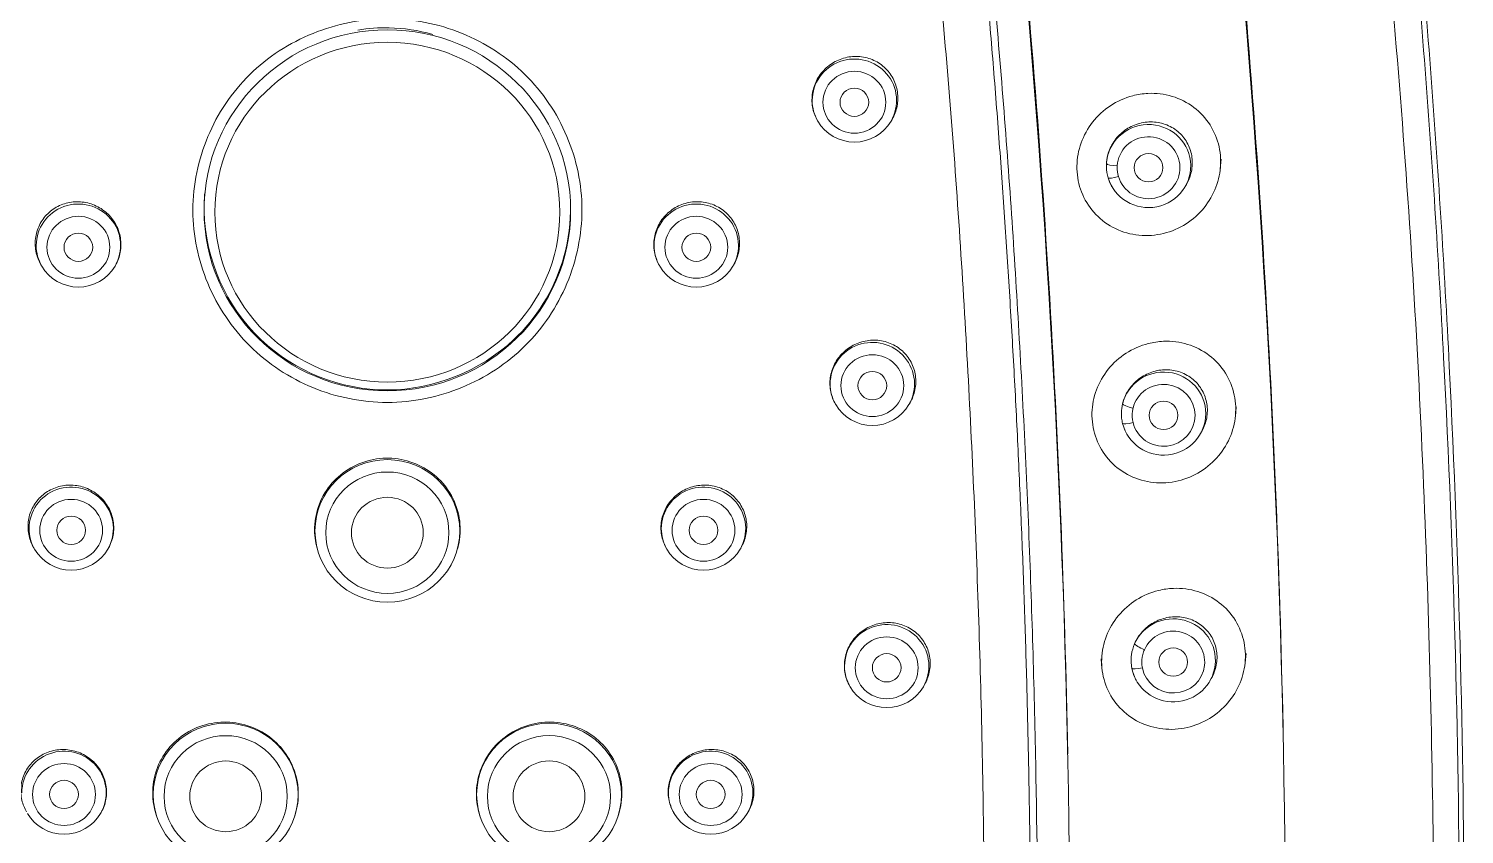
# Model space of a CAD drawing. Extents: x 0 to 3160, y 0 to 2315.
# Drawn here: x 1135.3 to 1175.26, y 1183.93 to 1206.36 of the extents above; entities that cross this region are included whole.
import ezdxf

# ---------------------------------------------------------------- set-up
doc = ezdxf.new("R2010")
doc.units = 0
doc.header["$LTSCALE"] = 10
doc.header["$MEASUREMENT"] = 0
doc.layers.add('1', color=7, linetype='CONTINUOUS')

msp = doc.modelspace()

# ---------------------------------------------------------------- linework, layer by layer
at = {"layer": '1', "color": 7, "linetype": 'Continuous', "lineweight": 18}
for p, q in [((1157.259, 1203.796), (1157.266, 1203.784)), ((1159.305, 1203.784), (1159.332, 1203.831)), ((1168.47, 1202.457), (1168.497, 1202.723)), ((1167.491, 1201.961), (1167.526, 1202.02)), ((1135.643, 1199.787), (1135.666, 1199.747)), ((1137.705, 1199.747), (1137.714, 1199.764)), ((1152.856, 1199.764), (1152.866, 1199.747)), ((1154.905, 1199.747), (1154.928, 1199.787)), ((1157.759, 1195.907), (1157.766, 1195.894)), ((1159.805, 1195.894), (1159.833, 1195.943)), ((1168.89, 1195.566), (1168.916, 1195.833)), ((1167.91, 1195.068), (1167.946, 1195.13)), ((1135.441, 1191.909), (1135.466, 1191.867)), ((1137.505, 1191.867), (1137.515, 1191.885)), ((1143.35, 1191.822), (1143.361, 1191.787)), ((1147.209, 1191.787), (1147.22, 1191.822)), ((1153.055, 1191.886), (1153.066, 1191.867)), ((1155.105, 1191.867), (1155.129, 1191.909)), ((1165.15, 1188.812), (1165.177, 1188.549)), ((1169.159, 1188.699), (1169.186, 1188.966)), ((1158.158, 1188.053), (1158.166, 1188.039)), ((1160.205, 1188.039), (1160.235, 1188.091)), ((1168.179, 1188.199), (1168.217, 1188.263)), ((1137.305, 1184.513), (1137.316, 1184.533)), ((1138.845, 1184.499), (1138.861, 1184.447)), ((1142.709, 1184.447), (1142.717, 1184.471)), ((1147.854, 1184.472), (1147.861, 1184.447)), ((1151.709, 1184.447), (1151.726, 1184.499)), ((1153.254, 1184.533), (1153.266, 1184.513)), ((1155.305, 1184.513), (1155.331, 1184.558))]:
    msp.add_line(p, q, dxfattribs=at)
for centre, major_axis in [((1145.285, 1201.301), (-5.102, 0)), ((1145.285, 1201.249), (4.802, 0)), ((1158.285, 1204.31), (-0.4, 0)), ((1166.472, 1202.487), (-0.4, 0)), ((1136.685, 1200.273), (0.4, 0)), ((1153.885, 1200.273), (-0.4, 0)), ((1158.785, 1196.42), (-0.4, 0)), ((1166.891, 1195.594), (-0.4, 0)), ((1145.285, 1192.376), (-2.015, 0)), ((1145.285, 1192.327), (1, 0)), ((1136.485, 1192.393), (0.4, 0)), ((1154.085, 1192.393), (-0.4, 0)), ((1159.185, 1188.565), (-0.4, 0)), ((1167.16, 1188.725), (-0.4, 0)), ((1140.785, 1185.037), (-2.015, 0)), ((1149.785, 1185.037), (-2.015, 0)), ((1140.785, 1184.987), (1, 0)), ((1149.785, 1184.988), (1, 0)), ((1136.285, 1185.039), (0.4, 0)), ((1154.285, 1185.039), (-0.4, 0))]:
    msp.add_ellipse(centre, major_axis=major_axis, ratio=0.984808, dxfattribs=at)
at = {"layer": '1', "color": 7, "linetype": 'Continuous', "lineweight": 13}
for centre, major_axis, start_param, end_param in [((1158.285, 1204.358), (-1.174, 0), 2.622445, 6.283185), ((1158.285, 1204.358), (-1.174, 0), 0, 0.519148), ((1166.472, 1202.487), (-0.875, 0), 0.28726, 6.225401), ((1136.685, 1200.321), (-1.174, 0), 2.622445, 6.283185), ((1153.885, 1200.321), (-1.174, 0), 2.622445, 6.283185), ((1136.685, 1200.321), (-1.174, 0), 0, 0.519148), ((1153.885, 1200.321), (-1.174, 0), 0, 0.519148), ((1158.785, 1196.468), (-1.174, 0), 2.622445, 6.283185), ((1158.785, 1196.468), (-1.174, 0), 0, 0.519148), ((1166.891, 1195.594), (0.875, 0), 3.378725, 9.189247), ((1136.485, 1192.44), (-1.174, 0), 2.622445, 6.283185), ((1154.085, 1192.44), (-1.174, 0), 2.622445, 6.283185), ((1136.485, 1192.44), (-1.174, 0), 0, 0.519148), ((1154.085, 1192.44), (-1.174, 0), 0, 0.519148), ((1159.185, 1188.612), (-1.174, 0), 2.622445, 6.283185), ((1167.16, 1188.725), (0.875, 0), 3.333693, 9.013925), ((1159.185, 1188.612), (-1.174, 0), 0, 0.519148), ((1136.285, 1185.087), (-1.174, 0), 2.622445, 6.283185), ((1154.285, 1185.087), (-1.174, 0), 2.622445, 6.283185), ((1154.285, 1185.087), (-1.174, 0), 0, 0.519148)]:
    msp.add_ellipse(centre, major_axis=major_axis, ratio=0.984808, start_param=start_param, end_param=end_param, dxfattribs=at)
for centre, major_axis in [((1158.285, 1204.31), (0.875, 0)), ((1136.685, 1200.273), (0.875, 0)), ((1153.885, 1200.273), (0.875, 0)), ((1158.785, 1196.42), (0.875, 0)), ((1145.285, 1192.327), (1.715, 0)), ((1136.485, 1192.393), (0.875, 0)), ((1154.085, 1192.393), (0.875, 0)), ((1159.185, 1188.565), (0.875, 0)), ((1140.785, 1184.987), (1.715, 0)), ((1149.785, 1184.988), (1.715, 0)), ((1136.285, 1185.039), (0.875, 0)), ((1154.285, 1185.039), (0.875, 0))]:
    msp.add_ellipse(centre, major_axis=major_axis, ratio=0.984808, dxfattribs=at)
at = {"layer": '1', "color": 7, "linetype": 'Continuous', "lineweight": 18}
for centre, major_axis, ratio, start_param, end_param in [((1158.285, 1204.358), (-1.174, 0), 0.984808, 0.519148, 1.570797), ((1158.285, 1204.358), (1.174, 0), 0.984808, -1.570796, -0.519148), ((1166.472, 1202.534), (-1.174, 0), 0.984808, 0.28726, 6.225401), ((1165.598, 1202.589), (-0.299, 0.018), 0.173358, 0.097449, 1.580979), ((1165.633, 1202.295), (0.287, 0.086), 0.166533, 3.178943, 4.662473), ((1136.685, 1200.321), (-1.174, 0), 0.984808, 0.519148, 1.570797), ((1136.685, 1200.321), (1.174, 0), 0.984808, -1.570796, -0.519148), ((1153.885, 1200.321), (-1.174, 0), 0.984808, 0.519148, 1.570797), ((1153.885, 1200.321), (1.174, 0), 0.984808, -1.570796, -0.519148), ((1166.891, 1195.642), (-1.174, 0), 0.984808, 0.237133, 6.047654), ((1158.785, 1196.468), (-1.174, 0), 0.984808, 0.519148, 1.570797), ((1158.785, 1196.468), (1.174, 0), 0.984808, -1.570796, -0.519148), ((1166.04, 1195.847), (-0.291, 0.071), 0.168854, 0.128391, 1.611921), ((1166.041, 1195.444), (0.291, 0.072), 0.168789, 3.187461, 4.670991), ((1136.485, 1192.44), (-1.174, 0), 0.984808, 0.519148, 1.570797), ((1136.485, 1192.44), (1.174, 0), 0.984808, -1.570796, -0.519148), ((1154.085, 1192.44), (-1.174, 0), 0.984808, 0.519148, 1.570797), ((1154.085, 1192.44), (1.174, 0), 0.984808, -1.570796, -0.519148), ((1167.16, 1188.772), (-1.174, 0), 0.984808, 0.192101, 5.872333), ((1166.358, 1189.121), (-0.274, 0.121), 0.159197, 0.157574, 1.641104), ((1166.301, 1188.612), (0.294, 0.058), 0.170454, 3.195207, 4.678737), ((1159.185, 1188.612), (-1.174, 0), 0.984808, 0.519148, 1.570797), ((1159.185, 1188.612), (1.174, 0), 0.984808, -1.570796, -0.519148), ((1136.285, 1185.087), (-1.174, 0), 0.984808, 0.519148, 1.570797), ((1136.285, 1185.087), (1.174, 0), 0.984808, -1.570796, -0.519148), ((1154.285, 1185.087), (-1.174, 0), 0.984808, 0.519148, 1.570797), ((1154.285, 1185.087), (1.174, 0), 0.984808, -1.570796, -0.519148)]:
    msp.add_ellipse(centre, major_axis=major_axis, ratio=ratio, start_param=start_param, end_param=end_param, dxfattribs=at)
for points, knots in [([(1173.608, 1148.562), (1173.884, 1151.244), (1174.125, 1153.903), (1174.54, 1159.264), (1174.712, 1161.956), (1175.125, 1170.062), (1175.261, 1175.512), (1175.251, 1186.467), (1175.105, 1191.964), (1174.674, 1200.236), (1174.495, 1202.999), (1174.066, 1208.533), (1173.816, 1211.31), (1173.531, 1214.074)], [0, 0, 0, 0, 0.125, 0.125, 0.25, 0.25, 0.5, 0.5, 0.75, 0.75, 0.875, 0.875, 1, 1, 1, 1]), ([(1139.87, 1201.29), (1139.87, 1201.297), (1139.869, 1202.003), (1140.164, 1203.403), (1141.352, 1205.185), (1143.165, 1206.349), (1145.285, 1206.782), (1147.406, 1206.352), (1149.214, 1205.187), (1150.408, 1203.411), (1150.7, 1202.017), (1150.701, 1201.319)], [0, 0, 0, 0, 0.001364, 0.126139, 0.250842, 0.375845, 0.50098, 0.625676, 0.750502, 0.875212, 1, 1, 1, 1]), ([(1146.548, 1206.199), (1146.148, 1206.31), (1145.445, 1206.42), (1144.754, 1206.367), (1144.467, 1206.319)], [0, 0, 0, 0, 0.580175, 1, 1, 1, 1]), ([(1157.26, 1203.795), (1157.199, 1203.9), (1157.154, 1204.016), (1157.102, 1204.263), (1157.097, 1204.398), (1157.131, 1204.659), (1157.171, 1204.789), (1157.289, 1205.026), (1157.37, 1205.137), (1157.56, 1205.325), (1157.673, 1205.405), (1157.916, 1205.522), (1158.049, 1205.561), (1158.317, 1205.593), (1158.456, 1205.586), (1158.718, 1205.528), (1158.845, 1205.476), (1159.071, 1205.334), (1159.172, 1205.242), (1159.333, 1205.034), (1159.397, 1204.915), (1159.478, 1204.665), (1159.497, 1204.532), (1159.491, 1204.27), (1159.465, 1204.137), (1159.395, 1203.951), (1159.366, 1203.891), (1159.333, 1203.833)], [0, 0, 0, 0, 0.074033, 0.074033, 0.153721, 0.153721, 0.233436, 0.233436, 0.313566, 0.313566, 0.394343, 0.394343, 0.475759, 0.475759, 0.557551, 0.557551, 0.639266, 0.639266, 0.720441, 0.720441, 0.800825, 0.800825, 0.880541, 0.880541, 0.960037, 0.960037, 1, 1, 1, 1]), ([(1166.456, 1204.556), (1166.684, 1204.567), (1166.916, 1204.539), (1167.347, 1204.408), (1167.554, 1204.303), (1167.91, 1204.034), (1168.065, 1203.866), (1168.302, 1203.494), (1168.388, 1203.286), (1168.481, 1202.86), (1168.492, 1202.637), (1168.44, 1202.205), (1168.378, 1201.991), (1168.189, 1201.594), (1168.061, 1201.408), (1167.753, 1201.085), (1167.569, 1200.946), (1167.168, 1200.734), (1166.946, 1200.659), (1166.495, 1200.588), (1166.26, 1200.591), (1165.813, 1200.675), (1165.594, 1200.757), (1165.209, 1200.988), (1165.035, 1201.138), (1164.759, 1201.483), (1164.65, 1201.681), (1164.51, 1202.095), (1164.476, 1202.316), (1164.482, 1202.752), (1164.522, 1202.973), (1164.67, 1203.386), (1164.78, 1203.584), (1165.055, 1203.934), (1165.224, 1204.089), (1165.6, 1204.337), (1165.813, 1204.432), (1166.17, 1204.527), (1166.314, 1204.549), (1166.456, 1204.556)], [0, 0, 0, 0, 0.055178, 0.055178, 0.110397, 0.110397, 0.164938, 0.164938, 0.218176, 0.218176, 0.270307, 0.270307, 0.322078, 0.322078, 0.374388, 0.374388, 0.427871, 0.427871, 0.48262, 0.48262, 0.538136, 0.538136, 0.593572, 0.593572, 0.648162, 0.648162, 0.701587, 0.701587, 0.754049, 0.754049, 0.806096, 0.806096, 0.85838, 0.85838, 0.911446, 0.911446, 0.965575, 0.965575, 1, 1, 1, 1]), ([(1166.456, 1204.556), (1166.684, 1204.567), (1166.916, 1204.539), (1167.347, 1204.408), (1167.554, 1204.303), (1167.91, 1204.034), (1168.065, 1203.866), (1168.302, 1203.494), (1168.388, 1203.286), (1168.481, 1202.86), (1168.492, 1202.637), (1168.44, 1202.205), (1168.378, 1201.991), (1168.189, 1201.594), (1168.061, 1201.408), (1167.753, 1201.085), (1167.569, 1200.946), (1167.168, 1200.734), (1166.946, 1200.659), (1166.495, 1200.588), (1166.26, 1200.591), (1165.813, 1200.675), (1165.594, 1200.757), (1165.209, 1200.988), (1165.035, 1201.138), (1164.759, 1201.483), (1164.65, 1201.681), (1164.51, 1202.095), (1164.476, 1202.316), (1164.482, 1202.752), (1164.522, 1202.973), (1164.67, 1203.386), (1164.78, 1203.584), (1165.055, 1203.934), (1165.224, 1204.089), (1165.6, 1204.337), (1165.813, 1204.432), (1166.17, 1204.527), (1166.314, 1204.549), (1166.456, 1204.556)], [0, 0, 0, 0, 0.055178, 0.055178, 0.110397, 0.110397, 0.164938, 0.164938, 0.218176, 0.218176, 0.270307, 0.270307, 0.322078, 0.322078, 0.374388, 0.374388, 0.427871, 0.427871, 0.48262, 0.48262, 0.538136, 0.538136, 0.593572, 0.593572, 0.648162, 0.648162, 0.701587, 0.701587, 0.754049, 0.754049, 0.806096, 0.806096, 0.85838, 0.85838, 0.911446, 0.911446, 0.965575, 0.965575, 1, 1, 1, 1]), ([(1165.3, 1202.601), (1165.307, 1202.732), (1165.337, 1202.864), (1165.437, 1203.109), (1165.508, 1203.225), (1165.681, 1203.427), (1165.786, 1203.516), (1166.017, 1203.655), (1166.147, 1203.706), (1166.413, 1203.764), (1166.553, 1203.771), (1166.822, 1203.737), (1166.956, 1203.696), (1167.196, 1203.573), (1167.305, 1203.49), (1167.484, 1203.294), (1167.557, 1203.179), (1167.655, 1202.937), (1167.684, 1202.806), (1167.695, 1202.547), (1167.678, 1202.414), (1167.614, 1202.196), (1167.575, 1202.106), (1167.526, 1202.021)], [0, 0, 0, 0, 0.091296, 0.091296, 0.182517, 0.182517, 0.275018, 0.275018, 0.369501, 0.369501, 0.465603, 0.465603, 0.56222, 0.56222, 0.657895, 0.657895, 0.751519, 0.751519, 0.842954, 0.842954, 0.933112, 0.933112, 1, 1, 1, 1]), ([(1165.346, 1202.207), (1165.332, 1202.254), (1165.321, 1202.302), (1165.306, 1202.391), (1165.302, 1202.433), (1165.297, 1202.517), (1165.298, 1202.559), (1165.3, 1202.601)], [0, 0, 0, 0, 0.371303, 0.371303, 0.683771, 0.683771, 1, 1, 1, 1]), ([(1165.453, 1201.961), (1165.446, 1201.971), (1165.441, 1201.982), (1165.398, 1202.06), (1165.368, 1202.132), (1165.346, 1202.207)], [0, 0, 0, 0, 0.136285, 0.136285, 1, 1, 1, 1]), ([(1140.205, 1201.788), (1140.189, 1201.614), (1140.137, 1200.118), (1141.361, 1197.347), (1143.992, 1196.297), (1145.285, 1196.3)], [0, 0, 0, 0, 0.063075, 0.539938, 1, 1, 1, 1]), ([(1145.285, 1196.3), (1146.578, 1196.303), (1148.75, 1197.178), (1150.163, 1199.476), (1150.398, 1200.938), (1150.383, 1201.56), (1150.373, 1201.707)], [0, 0, 0, 0, 0.4603, 0.772705, 0.94615, 1, 1, 1, 1]), ([(1135.643, 1199.786), (1135.583, 1199.89), (1135.538, 1200.003), (1135.482, 1200.247), (1135.475, 1200.383), (1135.505, 1200.644), (1135.543, 1200.773), (1135.659, 1201.008), (1135.738, 1201.116), (1135.926, 1201.299), (1136.038, 1201.376), (1136.278, 1201.486), (1136.409, 1201.522), (1136.675, 1201.547), (1136.813, 1201.538), (1137.074, 1201.475), (1137.201, 1201.42), (1137.428, 1201.275), (1137.531, 1201.183), (1137.697, 1200.972), (1137.763, 1200.852), (1137.849, 1200.6), (1137.871, 1200.466), (1137.869, 1200.203), (1137.845, 1200.07), (1137.777, 1199.884), (1137.749, 1199.823), (1137.715, 1199.765)], [0, 0, 0, 0, 0.072112, 0.072112, 0.152611, 0.152611, 0.232814, 0.232814, 0.31297, 0.31297, 0.393345, 0.393345, 0.47408, 0.47408, 0.55514, 0.55514, 0.636346, 0.636346, 0.717481, 0.717481, 0.79838, 0.79838, 0.878983, 0.878983, 0.959341, 0.959341, 1, 1, 1, 1]), ([(1152.857, 1199.763), (1152.797, 1199.867), (1152.752, 1199.981), (1152.699, 1200.226), (1152.693, 1200.361), (1152.726, 1200.622), (1152.766, 1200.752), (1152.884, 1200.989), (1152.965, 1201.1), (1153.155, 1201.286), (1153.268, 1201.365), (1153.51, 1201.48), (1153.643, 1201.518), (1153.91, 1201.548), (1154.047, 1201.541), (1154.308, 1201.482), (1154.435, 1201.43), (1154.66, 1201.288), (1154.761, 1201.197), (1154.924, 1200.99), (1154.988, 1200.871), (1155.071, 1200.622), (1155.091, 1200.488), (1155.086, 1200.225), (1155.06, 1200.092), (1154.991, 1199.907), (1154.962, 1199.847), (1154.929, 1199.789)], [0, 0, 0, 0, 0.073046, 0.073046, 0.153315, 0.153315, 0.233573, 0.233573, 0.313988, 0.313988, 0.394675, 0.394675, 0.475653, 0.475653, 0.556833, 0.556833, 0.638024, 0.638024, 0.719006, 0.719006, 0.799629, 0.799629, 0.87991, 0.87991, 0.960044, 0.960044, 1, 1, 1, 1]), ([(1157.759, 1195.906), (1157.698, 1196.011), (1157.653, 1196.128), (1157.602, 1196.375), (1157.597, 1196.51), (1157.633, 1196.77), (1157.673, 1196.899), (1157.793, 1197.135), (1157.874, 1197.245), (1158.065, 1197.431), (1158.178, 1197.509), (1158.42, 1197.625), (1158.553, 1197.663), (1158.821, 1197.695), (1158.959, 1197.688), (1159.221, 1197.629), (1159.348, 1197.577), (1159.573, 1197.436), (1159.674, 1197.344), (1159.836, 1197.136), (1159.899, 1197.016), (1159.98, 1196.767), (1159.998, 1196.634), (1159.99, 1196.372), (1159.963, 1196.24), (1159.894, 1196.058), (1159.866, 1196.001), (1159.834, 1195.946)], [0, 0, 0, 0, 0.074782, 0.074782, 0.154738, 0.154738, 0.234451, 0.234451, 0.31435, 0.31435, 0.394795, 0.394795, 0.475951, 0.475951, 0.557707, 0.557707, 0.639677, 0.639677, 0.721332, 0.721332, 0.802246, 0.802246, 0.882336, 0.882336, 0.961923, 0.961923, 1, 1, 1, 1]), ([(1166.885, 1197.655), (1167.114, 1197.665), (1167.346, 1197.636), (1167.777, 1197.503), (1167.984, 1197.398), (1168.339, 1197.127), (1168.494, 1196.958), (1168.728, 1196.584), (1168.813, 1196.375), (1168.903, 1195.948), (1168.911, 1195.724), (1168.854, 1195.294), (1168.79, 1195.08), (1168.597, 1194.687), (1168.466, 1194.503), (1168.156, 1194.186), (1167.972, 1194.05), (1167.572, 1193.842), (1167.35, 1193.77), (1166.9, 1193.702), (1166.666, 1193.707), (1166.22, 1193.793), (1166.002, 1193.876), (1165.618, 1194.108), (1165.445, 1194.259), (1165.17, 1194.606), (1165.062, 1194.805), (1164.926, 1195.221), (1164.893, 1195.443), (1164.904, 1195.878), (1164.947, 1196.098), (1165.1, 1196.508), (1165.212, 1196.704), (1165.49, 1197.049), (1165.66, 1197.201), (1166.036, 1197.444), (1166.248, 1197.537), (1166.603, 1197.627), (1166.745, 1197.649), (1166.885, 1197.655)], [0, 0, 0, 0, 0.055422, 0.055422, 0.110875, 0.110875, 0.165781, 0.165781, 0.219389, 0.219389, 0.271724, 0.271724, 0.323449, 0.323449, 0.375493, 0.375493, 0.428604, 0.428604, 0.483032, 0.483032, 0.538422, 0.538422, 0.593991, 0.593991, 0.648909, 0.648909, 0.702701, 0.702701, 0.755407, 0.755407, 0.807481, 0.807481, 0.859575, 0.859575, 0.91231, 0.91231, 0.966096, 0.966096, 1, 1, 1, 1]), ([(1166.885, 1197.655), (1167.114, 1197.665), (1167.346, 1197.636), (1167.777, 1197.503), (1167.984, 1197.398), (1168.339, 1197.127), (1168.494, 1196.958), (1168.728, 1196.584), (1168.813, 1196.375), (1168.903, 1195.948), (1168.911, 1195.724), (1168.854, 1195.294), (1168.79, 1195.08), (1168.597, 1194.687), (1168.466, 1194.503), (1168.156, 1194.186), (1167.972, 1194.05), (1167.572, 1193.842), (1167.35, 1193.77), (1166.9, 1193.702), (1166.666, 1193.707), (1166.22, 1193.793), (1166.002, 1193.876), (1165.618, 1194.108), (1165.445, 1194.259), (1165.17, 1194.606), (1165.062, 1194.805), (1164.926, 1195.221), (1164.893, 1195.443), (1164.904, 1195.878), (1164.947, 1196.098), (1165.1, 1196.508), (1165.212, 1196.704), (1165.49, 1197.049), (1165.66, 1197.201), (1166.036, 1197.444), (1166.248, 1197.537), (1166.603, 1197.627), (1166.745, 1197.649), (1166.885, 1197.655)], [0, 0, 0, 0, 0.055422, 0.055422, 0.110875, 0.110875, 0.165781, 0.165781, 0.219389, 0.219389, 0.271724, 0.271724, 0.323449, 0.323449, 0.375493, 0.375493, 0.428604, 0.428604, 0.483032, 0.483032, 0.538422, 0.538422, 0.593991, 0.593991, 0.648909, 0.648909, 0.702701, 0.702701, 0.755407, 0.755407, 0.807481, 0.807481, 0.859575, 0.859575, 0.91231, 0.91231, 0.966096, 0.966096, 1, 1, 1, 1]), ([(1165.75, 1195.912), (1165.78, 1196.04), (1165.833, 1196.165), (1165.974, 1196.39), (1166.064, 1196.492), (1166.27, 1196.662), (1166.389, 1196.731), (1166.641, 1196.829), (1166.777, 1196.857), (1167.048, 1196.868), (1167.187, 1196.85), (1167.445, 1196.769), (1167.568, 1196.705), (1167.78, 1196.542), (1167.872, 1196.44), (1168.01, 1196.216), (1168.06, 1196.091), (1168.113, 1195.835), (1168.117, 1195.702), (1168.082, 1195.444), (1168.042, 1195.317), (1167.972, 1195.177), (1167.96, 1195.154), (1167.947, 1195.131)], [0, 0, 0, 0, 0.096201, 0.096201, 0.192314, 0.192314, 0.289933, 0.289933, 0.389709, 0.389709, 0.491071, 0.491071, 0.592677, 0.592677, 0.692929, 0.692929, 0.790801, 0.790801, 0.886429, 0.886429, 0.981014, 0.981014, 1, 1, 1, 1]), ([(1165.75, 1195.37), (1165.739, 1195.418), (1165.73, 1195.466), (1165.719, 1195.564), (1165.717, 1195.613), (1165.72, 1195.746), (1165.73, 1195.83), (1165.75, 1195.912)], [0, 0, 0, 0, 0.270542, 0.270542, 0.541092, 0.541092, 1, 1, 1, 1]), ([(1166.04, 1195.795), (1166.034, 1195.768), (1166.028, 1195.74), (1166.009, 1195.606), (1166.015, 1195.496), (1166.041, 1195.392)], [0, 0, 0, 0, 0.20586, 0.20586, 1, 1, 1, 1]), ([(1165.871, 1195.07), (1165.83, 1195.14), (1165.797, 1195.214), (1165.764, 1195.317), (1165.757, 1195.343), (1165.75, 1195.37)], [0, 0, 0, 0, 0.748116, 0.748116, 1, 1, 1, 1]), ([(1147.22, 1191.823), (1147.237, 1191.874), (1147.251, 1191.925), (1147.312, 1192.194), (1147.324, 1192.423), (1147.272, 1192.866), (1147.206, 1193.086), (1147.008, 1193.486), (1146.872, 1193.672), (1146.549, 1193.984), (1146.358, 1194.116), (1145.948, 1194.306), (1145.724, 1194.368), (1145.273, 1194.415), (1145.04, 1194.4), (1144.599, 1194.298), (1144.384, 1194.209), (1144.002, 1193.969), (1143.829, 1193.815), (1143.55, 1193.464), (1143.439, 1193.263), (1143.293, 1192.841), (1143.257, 1192.615), (1143.261, 1192.201), (1143.292, 1192.008), (1143.35, 1191.824)], [0, 0, 0, 0, 0.021474, 0.021474, 0.111562, 0.111562, 0.201639, 0.201639, 0.291737, 0.291737, 0.381868, 0.381868, 0.472019, 0.472019, 0.562173, 0.562173, 0.652325, 0.652325, 0.742478, 0.742478, 0.832625, 0.832625, 0.922746, 0.922746, 1, 1, 1, 1]), ([(1135.442, 1191.908), (1135.383, 1192.01), (1135.339, 1192.121), (1135.283, 1192.363), (1135.275, 1192.497), (1135.304, 1192.757), (1135.342, 1192.885), (1135.457, 1193.119), (1135.535, 1193.227), (1135.723, 1193.41), (1135.835, 1193.486), (1136.075, 1193.597), (1136.207, 1193.633), (1136.473, 1193.659), (1136.611, 1193.649), (1136.873, 1193.587), (1137, 1193.532), (1137.227, 1193.388), (1137.33, 1193.296), (1137.496, 1193.087), (1137.562, 1192.968), (1137.648, 1192.718), (1137.671, 1192.585), (1137.669, 1192.323), (1137.645, 1192.191), (1137.578, 1192.006), (1137.55, 1191.945), (1137.516, 1191.887)], [0, 0, 0, 0, 0.071215, 0.071215, 0.151549, 0.151549, 0.231753, 0.231753, 0.312114, 0.312114, 0.392835, 0.392835, 0.473936, 0.473936, 0.555252, 0.555252, 0.636532, 0.636532, 0.717568, 0.717568, 0.798278, 0.798278, 0.878719, 0.878719, 0.959038, 0.959038, 1, 1, 1, 1]), ([(1153.056, 1191.885), (1152.996, 1191.988), (1152.951, 1192.102), (1152.899, 1192.346), (1152.893, 1192.481), (1152.927, 1192.741), (1152.967, 1192.871), (1153.086, 1193.106), (1153.167, 1193.216), (1153.358, 1193.401), (1153.471, 1193.479), (1153.713, 1193.593), (1153.846, 1193.63), (1154.112, 1193.66), (1154.249, 1193.652), (1154.51, 1193.594), (1154.636, 1193.542), (1154.861, 1193.401), (1154.962, 1193.31), (1155.125, 1193.103), (1155.189, 1192.984), (1155.272, 1192.735), (1155.292, 1192.602), (1155.285, 1192.34), (1155.259, 1192.207), (1155.19, 1192.025), (1155.162, 1191.967), (1155.13, 1191.912)], [0, 0, 0, 0, 0.073294, 0.073294, 0.153807, 0.153807, 0.234144, 0.234144, 0.314477, 0.314477, 0.394984, 0.394984, 0.47579, 0.47579, 0.556914, 0.556914, 0.638235, 0.638235, 0.719518, 0.719518, 0.80052, 0.80052, 0.88112, 0.88112, 0.961401, 0.961401, 1, 1, 1, 1]), ([(1167.164, 1190.777), (1167.393, 1190.786), (1167.626, 1190.756), (1168.057, 1190.621), (1168.263, 1190.515), (1168.617, 1190.243), (1168.771, 1190.073), (1169.004, 1189.697), (1169.087, 1189.487), (1169.174, 1189.059), (1169.18, 1188.835), (1169.118, 1188.405), (1169.051, 1188.192), (1168.854, 1187.803), (1168.721, 1187.622), (1168.409, 1187.31), (1168.224, 1187.176), (1167.824, 1186.974), (1167.603, 1186.904), (1167.155, 1186.84), (1166.922, 1186.846), (1166.477, 1186.934), (1166.26, 1187.018), (1165.876, 1187.251), (1165.704, 1187.404), (1165.43, 1187.752), (1165.324, 1187.952), (1165.191, 1188.37), (1165.16, 1188.592), (1165.176, 1189.028), (1165.222, 1189.247), (1165.379, 1189.654), (1165.494, 1189.848), (1165.774, 1190.187), (1165.945, 1190.337), (1166.323, 1190.575), (1166.534, 1190.665), (1166.886, 1190.752), (1167.026, 1190.771), (1167.164, 1190.777)], [0, 0, 0, 0, 0.055618, 0.055618, 0.111257, 0.111257, 0.166505, 0.166505, 0.220504, 0.220504, 0.27309, 0.27309, 0.324821, 0.324821, 0.376637, 0.376637, 0.429386, 0.429386, 0.483468, 0.483468, 0.538683, 0.538683, 0.594328, 0.594328, 0.649543, 0.649543, 0.703709, 0.703709, 0.756699, 0.756699, 0.808854, 0.808854, 0.8608, 0.8608, 0.913223, 0.913223, 0.966653, 0.966653, 1, 1, 1, 1]), ([(1167.164, 1190.777), (1167.393, 1190.786), (1167.626, 1190.756), (1168.057, 1190.621), (1168.263, 1190.515), (1168.617, 1190.243), (1168.771, 1190.073), (1169.004, 1189.697), (1169.087, 1189.487), (1169.174, 1189.059), (1169.18, 1188.835), (1169.118, 1188.405), (1169.051, 1188.192), (1168.854, 1187.803), (1168.721, 1187.622), (1168.409, 1187.31), (1168.224, 1187.176), (1167.824, 1186.974), (1167.603, 1186.904), (1167.155, 1186.84), (1166.922, 1186.846), (1166.477, 1186.934), (1166.26, 1187.018), (1165.876, 1187.251), (1165.704, 1187.404), (1165.43, 1187.752), (1165.324, 1187.952), (1165.191, 1188.37), (1165.16, 1188.592), (1165.176, 1189.028), (1165.222, 1189.247), (1165.379, 1189.654), (1165.494, 1189.848), (1165.774, 1190.187), (1165.945, 1190.337), (1166.323, 1190.575), (1166.534, 1190.665), (1166.886, 1190.752), (1167.026, 1190.771), (1167.164, 1190.777)], [0, 0, 0, 0, 0.055618, 0.055618, 0.111257, 0.111257, 0.166505, 0.166505, 0.220504, 0.220504, 0.27309, 0.27309, 0.324821, 0.324821, 0.376637, 0.376637, 0.429386, 0.429386, 0.483468, 0.483468, 0.538683, 0.538683, 0.594328, 0.594328, 0.649543, 0.649543, 0.703709, 0.703709, 0.756699, 0.756699, 0.808854, 0.808854, 0.8608, 0.8608, 0.913223, 0.913223, 0.966653, 0.966653, 1, 1, 1, 1]), ([(1166.084, 1189.234), (1166.136, 1189.356), (1166.21, 1189.471), (1166.388, 1189.669), (1166.494, 1189.755), (1166.726, 1189.887), (1166.855, 1189.936), (1167.12, 1189.989), (1167.258, 1189.994), (1167.526, 1189.958), (1167.659, 1189.916), (1167.897, 1189.791), (1168.006, 1189.707), (1168.184, 1189.509), (1168.255, 1189.393), (1168.35, 1189.148), (1168.376, 1189.016), (1168.382, 1188.756), (1168.362, 1188.624), (1168.296, 1188.419), (1168.261, 1188.339), (1168.217, 1188.264)], [0, 0, 0, 0, 0.101638, 0.101638, 0.20317, 0.20317, 0.306476, 0.306476, 0.41212, 0.41212, 0.519269, 0.519269, 0.626299, 0.626299, 0.731493, 0.731493, 0.833978, 0.833978, 0.934225, 0.934225, 1, 1, 1, 1]), ([(1158.158, 1188.053), (1158.097, 1188.158), (1158.052, 1188.275), (1158.002, 1188.522), (1157.998, 1188.657), (1158.035, 1188.916), (1158.076, 1189.045), (1158.197, 1189.279), (1158.279, 1189.387), (1158.47, 1189.571), (1158.583, 1189.649), (1158.825, 1189.763), (1158.957, 1189.801), (1159.224, 1189.831), (1159.361, 1189.824), (1159.623, 1189.766), (1159.75, 1189.714), (1159.975, 1189.573), (1160.076, 1189.482), (1160.238, 1189.273), (1160.301, 1189.154), (1160.381, 1188.904), (1160.399, 1188.771), (1160.39, 1188.51), (1160.362, 1188.378), (1160.293, 1188.2), (1160.266, 1188.146), (1160.236, 1188.093)], [0, 0, 0, 0, 0.075404, 0.075404, 0.155712, 0.155712, 0.235512, 0.235512, 0.315237, 0.315237, 0.395351, 0.395351, 0.476188, 0.476188, 0.557811, 0.557811, 0.63994, 0.63994, 0.722025, 0.722025, 0.803488, 0.803488, 0.884027, 0.884027, 0.963798, 0.963798, 1, 1, 1, 1]), ([(1166.008, 1188.552), (1165.996, 1188.613), (1165.989, 1188.677), (1165.986, 1188.803), (1165.99, 1188.867), (1166.013, 1189.034), (1166.042, 1189.137), (1166.084, 1189.234)], [0, 0, 0, 0, 0.274126, 0.274126, 0.548206, 0.548206, 1, 1, 1, 1]), ([(1166.358, 1189.069), (1166.339, 1189.027), (1166.324, 1188.984), (1166.287, 1188.841), (1166.279, 1188.737), (1166.292, 1188.61), (1166.296, 1188.585), (1166.301, 1188.56)], [0, 0, 0, 0, 0.263073, 0.263073, 0.854393, 0.854393, 1, 1, 1, 1]), ([(1166.139, 1188.202), (1166.13, 1188.217), (1166.122, 1188.232), (1166.065, 1188.342), (1166.028, 1188.445), (1166.008, 1188.552)], [0, 0, 0, 0, 0.136074, 0.136074, 1, 1, 1, 1]), ([(1142.717, 1184.472), (1142.733, 1184.524), (1142.748, 1184.576), (1142.808, 1184.846), (1142.82, 1185.074), (1142.765, 1185.515), (1142.698, 1185.734), (1142.498, 1186.134), (1142.361, 1186.319), (1142.037, 1186.632), (1141.846, 1186.763), (1141.436, 1186.954), (1141.212, 1187.016), (1140.761, 1187.065), (1140.529, 1187.051), (1140.088, 1186.952), (1139.874, 1186.864), (1139.492, 1186.627), (1139.32, 1186.474), (1139.041, 1186.126), (1138.93, 1185.925), (1138.786, 1185.505), (1138.751, 1185.279), (1138.757, 1184.87), (1138.788, 1184.681), (1138.844, 1184.502)], [0, 0, 0, 0, 0.022073, 0.022073, 0.112323, 0.112323, 0.202474, 0.202474, 0.292526, 0.292526, 0.382508, 0.382508, 0.47249, 0.47249, 0.562578, 0.562578, 0.652853, 0.652853, 0.7433, 0.7433, 0.833789, 0.833789, 0.924146, 0.924146, 1, 1, 1, 1]), ([(1151.726, 1184.5), (1151.741, 1184.549), (1151.755, 1184.598), (1151.816, 1184.864), (1151.829, 1185.091), (1151.778, 1185.531), (1151.714, 1185.749), (1151.517, 1186.146), (1151.382, 1186.33), (1151.061, 1186.641), (1150.871, 1186.771), (1150.461, 1186.959), (1150.236, 1187.02), (1149.784, 1187.065), (1149.551, 1187.049), (1149.108, 1186.945), (1148.893, 1186.855), (1148.51, 1186.614), (1148.338, 1186.46), (1148.057, 1186.109), (1147.946, 1185.909), (1147.799, 1185.488), (1147.762, 1185.263), (1147.765, 1184.85), (1147.796, 1184.657), (1147.853, 1184.474)], [0, 0, 0, 0, 0.020596, 0.020596, 0.110491, 0.110491, 0.200469, 0.200469, 0.29066, 0.29066, 0.381069, 0.381069, 0.471566, 0.471566, 0.561976, 0.561976, 0.652194, 0.652194, 0.742239, 0.742239, 0.832207, 0.832207, 0.922199, 0.922199, 1, 1, 1, 1]), ([(1135.24, 1184.557), (1135.182, 1184.657), (1135.139, 1184.766), (1135.083, 1185.005), (1135.075, 1185.138), (1135.103, 1185.396), (1135.14, 1185.524), (1135.254, 1185.757), (1135.333, 1185.865), (1135.52, 1186.048), (1135.632, 1186.124), (1135.872, 1186.236), (1136.005, 1186.271), (1136.272, 1186.297), (1136.41, 1186.288), (1136.672, 1186.226), (1136.799, 1186.172), (1137.026, 1186.028), (1137.129, 1185.937), (1137.294, 1185.729), (1137.36, 1185.611), (1137.448, 1185.363), (1137.47, 1185.231), (1137.469, 1184.971), (1137.446, 1184.839), (1137.379, 1184.654), (1137.351, 1184.593), (1137.317, 1184.535)], [0, 0, 0, 0, 0.070191, 0.070191, 0.150409, 0.150409, 0.230682, 0.230682, 0.3113, 0.3113, 0.39238, 0.39238, 0.473811, 0.473811, 0.555309, 0.555309, 0.636578, 0.636578, 0.717452, 0.717452, 0.79796, 0.79796, 0.878272, 0.878272, 0.958616, 0.958616, 1, 1, 1, 1]), ([(1153.255, 1184.533), (1153.195, 1184.636), (1153.151, 1184.749), (1153.099, 1184.993), (1153.093, 1185.127), (1153.128, 1185.387), (1153.169, 1185.516), (1153.289, 1185.75), (1153.37, 1185.859), (1153.561, 1186.043), (1153.674, 1186.12), (1153.916, 1186.232), (1154.048, 1186.269), (1154.314, 1186.298), (1154.451, 1186.291), (1154.711, 1186.232), (1154.837, 1186.181), (1155.062, 1186.04), (1155.163, 1185.95), (1155.326, 1185.743), (1155.39, 1185.625), (1155.473, 1185.376), (1155.492, 1185.243), (1155.485, 1184.981), (1155.459, 1184.849), (1155.389, 1184.669), (1155.363, 1184.614), (1155.332, 1184.56)], [0, 0, 0, 0, 0.073422, 0.073422, 0.154222, 0.154222, 0.234705, 0.234705, 0.315011, 0.315011, 0.395357, 0.395357, 0.475962, 0.475962, 0.55696, 0.55696, 0.638324, 0.638324, 0.719842, 0.719842, 0.801202, 0.801202, 0.882149, 0.882149, 0.962637, 0.962637, 1, 1, 1, 1])]:
    msp.add_open_spline(points, degree=3, knots=knots, dxfattribs=at)
at = {"layer": '1', "color": 7, "linetype": 'Continuous', "lineweight": 13}
for points, knots in [([(1172.756, 1148.115), (1173.013, 1150.825), (1173.522, 1156.201), (1174.032, 1164.29), (1174.346, 1172.303), (1174.463, 1181.259), (1174.279, 1191.25), (1173.718, 1202.364), (1173.024, 1209.841), (1172.675, 1213.603)], [0, 0, 0, 0, 0.127045, 0.25202, 0.37503, 0.496181, 0.662126, 0.829978, 1, 1, 1, 1]), ([(1173.4, 1213.798), (1173.685, 1211.035), (1173.935, 1208.258), (1174.364, 1202.726), (1174.543, 1199.965), (1174.974, 1191.695), (1175.121, 1186.2), (1175.131, 1175.249), (1174.995, 1169.8), (1174.582, 1161.697), (1174.41, 1159.006), (1173.996, 1153.646), (1173.755, 1150.989), (1173.478, 1148.306)], [0, 0, 0, 0, 0.125, 0.125, 0.25, 0.25, 0.5, 0.5, 0.75, 0.75, 0.875, 0.875, 1, 1, 1, 1]), ([(1161.73, 1212.043), (1161.941, 1209.857), (1162.364, 1205.487), (1162.825, 1198.941), (1163.159, 1192.41), (1163.351, 1186.037), (1163.422, 1178.534), (1163.3, 1169.914), (1162.936, 1163.381), (1162.754, 1160.113)], [0, 0, 0, 0, 0.12501, 0.249946, 0.374868, 0.49984, 0.616679, 0.808195, 1, 1, 1, 1]), ([(1161.274, 1160.275), (1161.414, 1162.701), (1161.696, 1167.549), (1161.894, 1174.88), (1161.929, 1182.238), (1161.784, 1189.626), (1161.459, 1197.039), (1160.97, 1204.475), (1160.494, 1209.444), (1160.256, 1211.929)], [0, 0, 0, 0, 0.143283, 0.286267, 0.429047, 0.571718, 0.714373, 0.857104, 1, 1, 1, 1]), ([(1165.598, 1202.537), (1165.598, 1202.527), (1165.597, 1202.517), (1165.595, 1202.418), (1165.607, 1202.328), (1165.633, 1202.243)], [0, 0, 0, 0, 0.099671, 0.099671, 1, 1, 1, 1]), ([(1145.285, 1195.954), (1144.577, 1195.953), (1143.162, 1196.239), (1141.354, 1197.426), (1140.165, 1199.21), (1139.873, 1200.6), (1139.87, 1201.29)], [0, 0, 0, 0, 0.250892, 0.501517, 0.752645, 1, 1, 1, 1]), ([(1150.701, 1201.319), (1150.701, 1201.318), (1150.701, 1200.617), (1150.411, 1199.217), (1149.218, 1197.427), (1147.41, 1196.242), (1145.995, 1195.954), (1145.285, 1195.954)], [0, 0, 0, 0, 0.000429, 0.250428, 0.499935, 0.749518, 1, 1, 1, 1])]:
    msp.add_open_spline(points, degree=3, knots=knots, dxfattribs=at)
at = {"layer": '1', "color": 7, "linetype": 'Continuous', "lineweight": 18}
for points in [[(1168.585, 1213.245), (1169.506, 1204.297), (1170.051, 1195.371), (1170.224, 1186.507)], [(1168.585, 1212.977), (1170.428, 1195.054), (1170.769, 1177.379), (1169.632, 1159.946)], [(1168.585, 1212.977), (1170.428, 1195.054), (1170.769, 1177.379), (1169.632, 1159.946)], [(1162.616, 1212.425), (1163.52, 1203.636), (1164.055, 1194.869), (1164.225, 1186.166)], [(1162.616, 1212.16), (1164.426, 1194.55), (1164.761, 1177.193), (1163.644, 1160.084)], [(1162.616, 1212.16), (1164.426, 1194.55), (1164.761, 1177.193), (1163.644, 1160.084)]]:
    msp.add_open_spline(points, degree=3, dxfattribs=at)
at = {"layer": '1', "color": 7, "linetype": 'Continuous', "lineweight": 13}
msp.add_rational_spline([(1162.558, 1160.134), (1163.665, 1177.109), (1163.329, 1194.554), (1161.534, 1212.028)], [0.991425687635, 0.991425822796, 0.991425780406, 0.991425554618], degree=3, dxfattribs=at)

doc.saveas('drawing.dxf')
